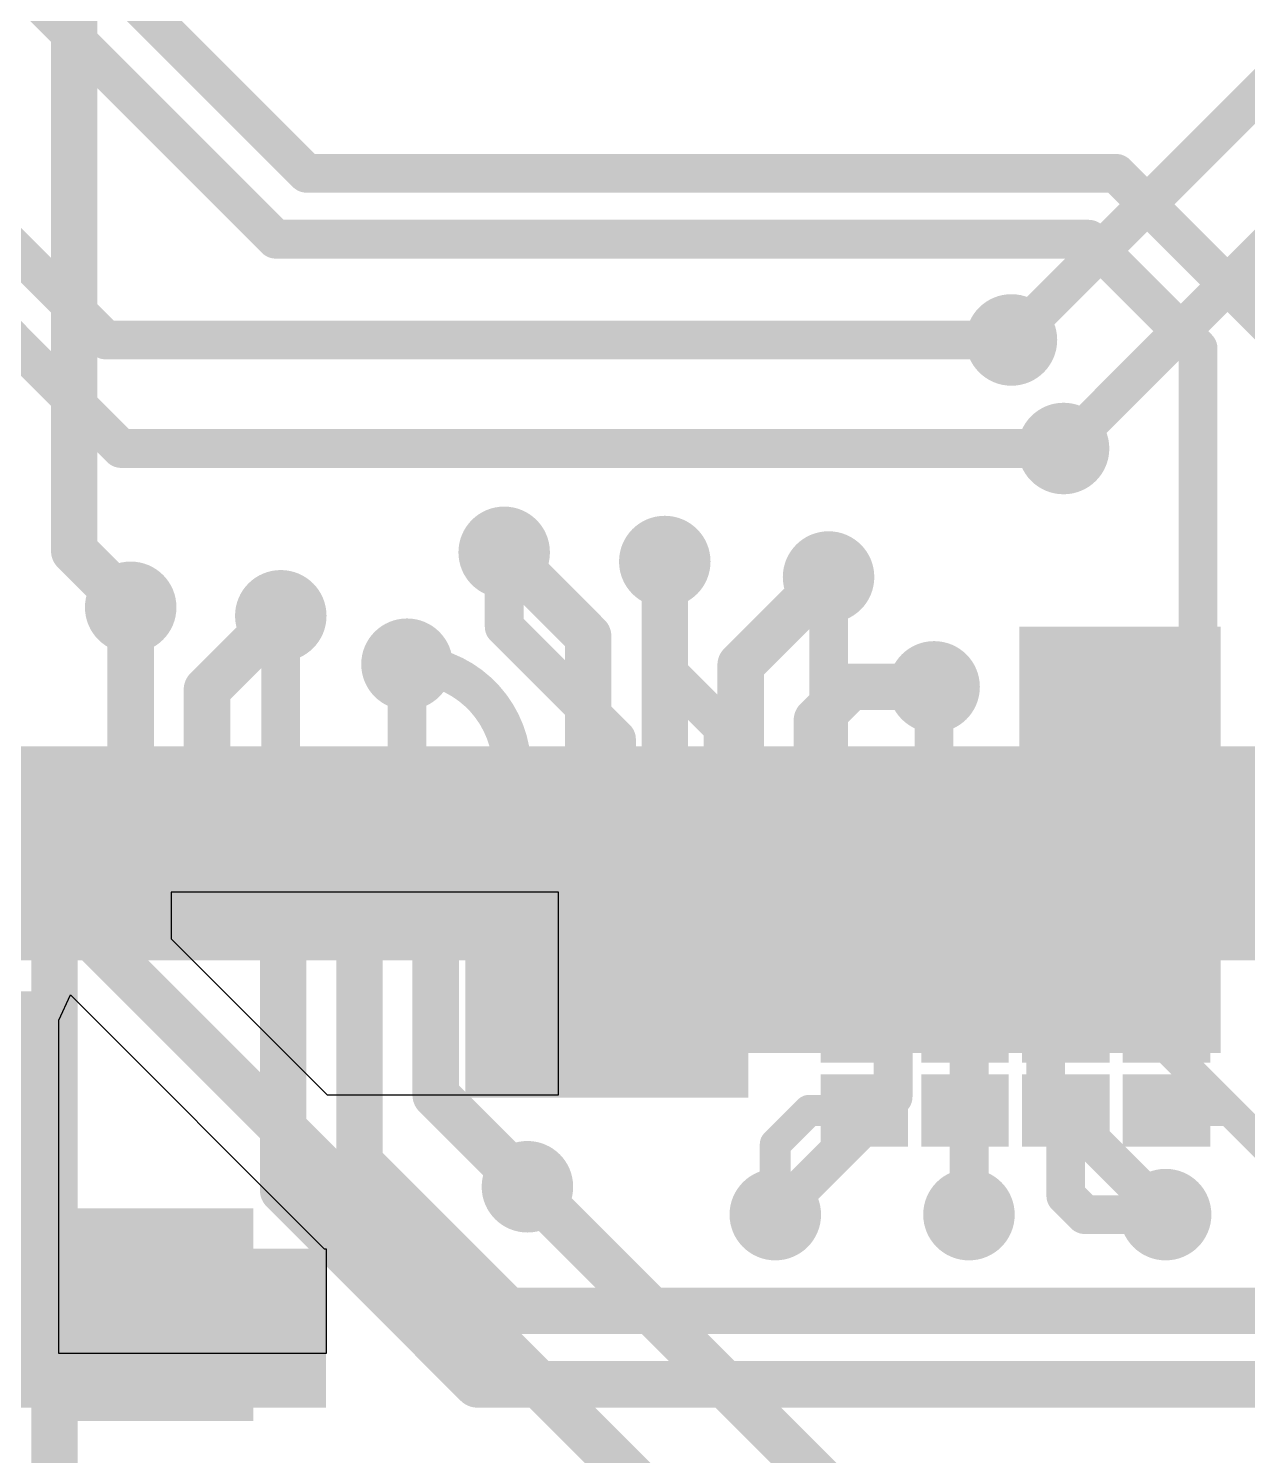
# Model space of a CAD drawing. Header units: millimetres. Extents: x -1.41 to 1.31, y -1.41 to 1.41.
# Drawn here: x -0.1188 to 0.1959, y -0.5969 to -0.2286 of the extents above; entities that cross this region are included whole.
import ezdxf

# ---------------------------------------------------------------- set-up
doc = ezdxf.new("R2010")
doc.units = ezdxf.units.MM
doc.header["$MEASUREMENT"] = 0
for name, color, linetype in [('BottomLayer', 5, 'Continuous'), ('BottomPaste', 16, 'Continuous'), ('BottomSolder', 6, 'Continuous'), ('Mechanical2', 216, 'Continuous'), ('TopLayer', 1, 'Continuous'), ('TopPaste', 8, 'Continuous'), ('TopSolder', 216, 'Continuous'), ('ViaHoleLayer', 16, 'Continuous')]:
    doc.layers.add(name, color=color, linetype=linetype)

# ---------------------------------------------------------------- blocks, each defined once
blk = doc.blocks.new('LQFP_100_16')
at = {"layer": 'TopLayer'}
for points in [[(-0.1122048, -0.28149605), (-0.1122048, -0.32874015), (-0.1240158, -0.32874015), (-0.1240158, -0.28149605)], [(-0.0925197, -0.28149605), (-0.0925197, -0.32874015), (-0.1043307, -0.32874015), (-0.1043307, -0.28149605)], [(-0.0728347, -0.28149605), (-0.0728347, -0.32874015), (-0.0846457, -0.32874015), (-0.0846457, -0.28149605)], [(-0.0531496, -0.28149605), (-0.0531496, -0.32874015), (-0.0649606, -0.32874015), (-0.0649606, -0.28149605)], [(-0.0334646, -0.28149605), (-0.0334646, -0.32874015), (-0.04527560000000001, -0.32874015), (-0.04527559999999999, -0.28149605)], [(-0.01377959999999999, -0.28149605), (-0.01377960000000001, -0.32874015), (-0.02559060000000001, -0.32874015), (-0.02559059999999999, -0.28149605)], [(0.005905500000000004, -0.28149605), (0.005905499999999996, -0.32874015), (-0.005905500000000004, -0.32874015), (-0.005905499999999996, -0.28149605)], [(0.02559050000000001, -0.28149605), (0.0255905, -0.32874015), (0.01377949999999999, -0.32874015), (0.01377950000000001, -0.28149605)], [(0.04527560000000001, -0.28149605), (0.04527559999999999, -0.32874015), (0.0334646, -0.32874015), (0.0334646, -0.28149605)], [(0.0649606, -0.28149605), (0.0649606, -0.32874015), (0.0531496, -0.32874015), (0.0531496, -0.28149605)], [(0.0846456, -0.28149605), (0.0846456, -0.32874015), (0.0728346, -0.32874015), (0.0728346, -0.28149605)], [(0.1043307, -0.28149605), (0.1043307, -0.32874015), (0.0925197, -0.32874015), (0.0925197, -0.28149605)], [(0.1240157, -0.28149605), (0.1240157, -0.32874015), (0.1122047, -0.32874015), (0.1122047, -0.28149605)], [(0.1437008, -0.28149605), (0.1437008, -0.32874015), (0.1318898, -0.32874015), (0.1318898, -0.28149605)], [(0.1633858, -0.28149605), (0.1633858, -0.32874015), (0.1515748, -0.32874015), (0.1515748, -0.28149605)], [(0.1830708, -0.28149605), (0.1830708, -0.32874015), (0.1712598, -0.32874015), (0.1712598, -0.28149605)]]:
    blk.add_hatch(color=1, dxfattribs=at).paths.add_polyline_path(points)
at = {"layer": 'TopPaste'}
for points in [[(-0.1122048, -0.28149605), (-0.1122048, -0.32874015), (-0.1240158, -0.32874015), (-0.1240158, -0.28149605)], [(-0.0925197, -0.28149605), (-0.0925197, -0.32874015), (-0.1043307, -0.32874015), (-0.1043307, -0.28149605)], [(-0.0728347, -0.28149605), (-0.0728347, -0.32874015), (-0.0846457, -0.32874015), (-0.0846457, -0.28149605)], [(-0.0531496, -0.28149605), (-0.0531496, -0.32874015), (-0.0649606, -0.32874015), (-0.0649606, -0.28149605)], [(-0.0334646, -0.28149605), (-0.0334646, -0.32874015), (-0.04527560000000001, -0.32874015), (-0.04527559999999999, -0.28149605)], [(-0.01377959999999999, -0.28149605), (-0.01377960000000001, -0.32874015), (-0.02559060000000001, -0.32874015), (-0.02559059999999999, -0.28149605)], [(0.005905500000000004, -0.28149605), (0.005905499999999996, -0.32874015), (-0.005905500000000004, -0.32874015), (-0.005905499999999996, -0.28149605)], [(0.02559050000000001, -0.28149605), (0.0255905, -0.32874015), (0.01377949999999999, -0.32874015), (0.01377950000000001, -0.28149605)], [(0.04527560000000001, -0.28149605), (0.04527559999999999, -0.32874015), (0.0334646, -0.32874015), (0.0334646, -0.28149605)], [(0.0649606, -0.28149605), (0.0649606, -0.32874015), (0.0531496, -0.32874015), (0.0531496, -0.28149605)], [(0.0846456, -0.28149605), (0.0846456, -0.32874015), (0.0728346, -0.32874015), (0.0728346, -0.28149605)], [(0.1043307, -0.28149605), (0.1043307, -0.32874015), (0.0925197, -0.32874015), (0.0925197, -0.28149605)], [(0.1240157, -0.28149605), (0.1240157, -0.32874015), (0.1122047, -0.32874015), (0.1122047, -0.28149605)], [(0.1437008, -0.28149605), (0.1437008, -0.32874015), (0.1318898, -0.32874015), (0.1318898, -0.28149605)], [(0.1633858, -0.28149605), (0.1633858, -0.32874015), (0.1515748, -0.32874015), (0.1515748, -0.28149605)], [(0.1830708, -0.28149605), (0.1830708, -0.32874015), (0.1712598, -0.32874015), (0.1712598, -0.28149605)]]:
    blk.add_hatch(color=8, dxfattribs=at).paths.add_polyline_path(points)
at = {"layer": 'TopSolder'}
for points in [[(-0.1082048, -0.27749605), (-0.1082048, -0.33274015), (-0.1280158, -0.33274015), (-0.1280158, -0.27749605)], [(-0.0885197, -0.27749605), (-0.0885197, -0.33274015), (-0.1083307, -0.33274015), (-0.1083307, -0.27749605)], [(-0.0688347, -0.27749605), (-0.0688347, -0.33274015), (-0.0886457, -0.33274015), (-0.0886457, -0.27749605)], [(-0.04914959999999999, -0.27749605), (-0.04914960000000001, -0.33274015), (-0.0689606, -0.33274015), (-0.0689606, -0.27749605)], [(-0.02946459999999999, -0.27749605), (-0.02946460000000001, -0.33274015), (-0.0492756, -0.33274015), (-0.0492756, -0.27749605)], [(-0.009779599999999996, -0.27749605), (-0.009779600000000005, -0.33274015), (-0.02959060000000001, -0.33274015), (-0.02959059999999999, -0.27749605)], [(0.009905500000000005, -0.27749605), (0.009905499999999996, -0.33274015), (-0.009905500000000005, -0.33274015), (-0.009905499999999996, -0.27749605)], [(0.02959050000000001, -0.27749605), (0.0295905, -0.33274015), (0.009779499999999995, -0.33274015), (0.009779500000000005, -0.27749605)], [(0.0492756, -0.27749605), (0.0492756, -0.33274015), (0.02946459999999999, -0.33274015), (0.02946460000000001, -0.27749605)], [(0.0689606, -0.27749605), (0.0689606, -0.33274015), (0.04914959999999999, -0.33274015), (0.04914960000000001, -0.27749605)], [(0.0886456, -0.27749605), (0.0886456, -0.33274015), (0.0688346, -0.33274015), (0.0688346, -0.27749605)], [(0.1083307, -0.27749605), (0.1083307, -0.33274015), (0.0885197, -0.33274015), (0.0885197, -0.27749605)], [(0.1280157, -0.27749605), (0.1280157, -0.33274015), (0.1082047, -0.33274015), (0.1082047, -0.27749605)], [(0.1477008, -0.27749605), (0.1477008, -0.33274015), (0.1278898, -0.33274015), (0.1278898, -0.27749605)], [(0.1673858, -0.27749605), (0.1673858, -0.33274015), (0.1475748, -0.33274015), (0.1475748, -0.27749605)], [(0.1870708, -0.27749605), (0.1870708, -0.33274015), (0.1672598, -0.33274015), (0.1672598, -0.27749605)], [(0.2067558, -0.27749605), (0.2067558, -0.33274015), (0.1869448, -0.33274015), (0.1869448, -0.27749605)]]:
    blk.add_hatch(color=216, dxfattribs=at).paths.add_polyline_path(points)
blk = doc.blocks.new('CAP_CASE_A_B_18')
at = {"layer": 'BottomLayer'}
for points in [[(-0.07421255, 0.0234252), (-0.03248025, 0.0234252), (-0.03248025, -0.0234252), (-0.07421255, -0.0234252)], [(-0.07421255, 0.0234252), (-0.03248025, 0.0234252), (-0.03248025, -0.0234252), (-0.07421255, -0.0234252)], [(0.03248035, 0.0234252), (0.07421265, 0.0234252), (0.07421265, -0.0234252), (0.03248035, -0.0234252)]]:
    blk.add_hatch(color=5, dxfattribs=at).paths.add_polyline_path(points)
at = {"layer": 'BottomPaste'}
for points in [[(-0.07421255, 0.0234252), (-0.03248025, 0.0234252), (-0.03248025, -0.0234252), (-0.07421255, -0.0234252)], [(-0.07421255, 0.0234252), (-0.03248025, 0.0234252), (-0.03248025, -0.0234252), (-0.07421255, -0.0234252)], [(0.03248035, 0.0234252), (0.07421265, 0.0234252), (0.07421265, -0.0234252), (0.03248035, -0.0234252)]]:
    blk.add_hatch(color=16, dxfattribs=at).paths.add_polyline_path(points)
at = {"layer": 'BottomSolder'}
for points in [[(-0.07821255, 0.0274252), (-0.02848025, 0.0274252), (-0.02848025, -0.0274252), (-0.07821255, -0.0274252)], [(-0.07821255, 0.0274252), (-0.02848025, 0.0274252), (-0.02848025, -0.0274252), (-0.07821255, -0.0274252)], [(0.02848035, 0.0274252), (0.07821265, 0.0274252), (0.07821265, -0.0274252), (0.02848035, -0.0274252)]]:
    blk.add_hatch(color=6, dxfattribs=at).paths.add_polyline_path(points)
blk = doc.blocks.new('R___0201_B_24')
at = {"layer": 'BottomLayer'}
for points in [[(-0.01614165, 0.00728345), (-0.00551175, 0.00728345), (-0.00551175, -0.00728345), (-0.01614165, -0.00728345)], [(0.00551185, 0.00728345), (0.01614175, 0.00728345), (0.01614175, -0.00728345), (0.00551185, -0.00728345)]]:
    blk.add_hatch(color=5, dxfattribs=at).paths.add_polyline_path(points)
at = {"layer": 'BottomPaste'}
for points in [[(-0.01614165, 0.00728345), (-0.00551175, 0.00728345), (-0.00551175, -0.00728345), (-0.01614165, -0.00728345)], [(0.00551185, 0.00728345), (0.01614175, 0.00728345), (0.01614175, -0.00728345), (0.00551185, -0.00728345)]]:
    blk.add_hatch(color=16, dxfattribs=at).paths.add_polyline_path(points)
at = {"layer": 'BottomSolder'}
for points in [[(-0.02014165, 0.01128345), (-0.00151175, 0.01128345), (-0.00151175, -0.01128345), (-0.02014165, -0.01128345)], [(0.00151185, 0.01128345), (0.02014175, 0.01128345), (0.02014175, -0.01128345), (0.00151185, -0.01128345)]]:
    blk.add_hatch(color=6, dxfattribs=at).paths.add_polyline_path(points)
blk = doc.blocks.new('R___0201_B_26')
at = {"layer": 'BottomLayer'}
for points in [[(-0.01614165, 0.00728345), (-0.00551175, 0.00728345), (-0.00551175, -0.00728345), (-0.01614165, -0.00728345)], [(0.00551185, 0.00728345), (0.01614175, 0.00728345), (0.01614175, -0.00728345), (0.00551185, -0.00728345)]]:
    blk.add_hatch(color=5, dxfattribs=at).paths.add_polyline_path(points)
at = {"layer": 'BottomPaste'}
for points in [[(-0.01614165, 0.00728345), (-0.00551175, 0.00728345), (-0.00551175, -0.00728345), (-0.01614165, -0.00728345)], [(0.00551185, 0.00728345), (0.01614175, 0.00728345), (0.01614175, -0.00728345), (0.00551185, -0.00728345)]]:
    blk.add_hatch(color=16, dxfattribs=at).paths.add_polyline_path(points)
at = {"layer": 'BottomSolder'}
for points in [[(-0.02014165, 0.01128345), (-0.00151175, 0.01128345), (-0.00151175, -0.01128345), (-0.02014165, -0.01128345)], [(0.00151185, 0.01128345), (0.02014175, 0.01128345), (0.02014175, -0.01128345), (0.00151185, -0.01128345)]]:
    blk.add_hatch(color=6, dxfattribs=at).paths.add_polyline_path(points)
blk = doc.blocks.new('R___0201_B_28')
at = {"layer": 'BottomLayer'}
for points in [[(-0.01614165, 0.00728345), (-0.00551175, 0.00728345), (-0.00551175, -0.00728345), (-0.01614165, -0.00728345)], [(0.00551185, 0.00728345), (0.01614175, 0.00728345), (0.01614175, -0.00728345), (0.00551185, -0.00728345)]]:
    blk.add_hatch(color=5, dxfattribs=at).paths.add_polyline_path(points)
at = {"layer": 'BottomPaste'}
for points in [[(-0.01614165, 0.00728345), (-0.00551175, 0.00728345), (-0.00551175, -0.00728345), (-0.01614165, -0.00728345)], [(0.00551185, 0.00728345), (0.01614175, 0.00728345), (0.01614175, -0.00728345), (0.00551185, -0.00728345)]]:
    blk.add_hatch(color=16, dxfattribs=at).paths.add_polyline_path(points)
at = {"layer": 'BottomSolder'}
for points in [[(-0.02014165, 0.01128345), (-0.00151175, 0.01128345), (-0.00151175, -0.01128345), (-0.02014165, -0.01128345)], [(0.00151185, 0.01128345), (0.02014175, 0.01128345), (0.02014175, -0.01128345), (0.00151185, -0.01128345)]]:
    blk.add_hatch(color=6, dxfattribs=at).paths.add_polyline_path(points)
blk = doc.blocks.new('R___0201_B_29')
at = {"layer": 'BottomLayer'}
for points in [[(-0.01614165, 0.00728345), (-0.00551175, 0.00728345), (-0.00551175, -0.00728345), (-0.01614165, -0.00728345)], [(0.00551185, 0.00728345), (0.01614175, 0.00728345), (0.01614175, -0.00728345), (0.00551185, -0.00728345)]]:
    blk.add_hatch(color=5, dxfattribs=at).paths.add_polyline_path(points)
at = {"layer": 'BottomPaste'}
for points in [[(-0.01614165, 0.00728345), (-0.00551175, 0.00728345), (-0.00551175, -0.00728345), (-0.01614165, -0.00728345)], [(0.00551185, 0.00728345), (0.01614175, 0.00728345), (0.01614175, -0.00728345), (0.00551185, -0.00728345)]]:
    blk.add_hatch(color=16, dxfattribs=at).paths.add_polyline_path(points)
at = {"layer": 'BottomSolder'}
for points in [[(-0.02014165, 0.01128345), (-0.00151175, 0.01128345), (-0.00151175, -0.01128345), (-0.02014165, -0.01128345)], [(0.00151185, 0.01128345), (0.02014175, 0.01128345), (0.02014175, -0.01128345), (0.00151185, -0.01128345)]]:
    blk.add_hatch(color=6, dxfattribs=at).paths.add_polyline_path(points)
blk = doc.blocks.new('R___0201_B_30')
at = {"layer": 'BottomLayer'}
for points in [[(-0.01614165, 0.00728345), (-0.00551175, 0.00728345), (-0.00551175, -0.00728345), (-0.01614165, -0.00728345)], [(0.00551185, 0.00728345), (0.01614175, 0.00728345), (0.01614175, -0.00728345), (0.00551185, -0.00728345)]]:
    blk.add_hatch(color=5, dxfattribs=at).paths.add_polyline_path(points)
at = {"layer": 'BottomPaste'}
for points in [[(-0.01614165, 0.00728345), (-0.00551175, 0.00728345), (-0.00551175, -0.00728345), (-0.01614165, -0.00728345)], [(0.00551185, 0.00728345), (0.01614175, 0.00728345), (0.01614175, -0.00728345), (0.00551185, -0.00728345)]]:
    blk.add_hatch(color=16, dxfattribs=at).paths.add_polyline_path(points)
at = {"layer": 'BottomSolder'}
for points in [[(-0.02014165, 0.01128345), (-0.00151175, 0.01128345), (-0.00151175, -0.01128345), (-0.02014165, -0.01128345)], [(0.00151185, 0.01128345), (0.02014175, 0.01128345), (0.02014175, -0.01128345), (0.00151185, -0.01128345)]]:
    blk.add_hatch(color=6, dxfattribs=at).paths.add_polyline_path(points)
blk = doc.blocks.new('R___0201_B_32')
at = {"layer": 'BottomLayer'}
for points in [[(-0.01614165, 0.00728345), (-0.00551175, 0.00728345), (-0.00551175, -0.00728345), (-0.01614165, -0.00728345)], [(0.00551185, 0.00728345), (0.01614175, 0.00728345), (0.01614175, -0.00728345), (0.00551185, -0.00728345)]]:
    blk.add_hatch(color=5, dxfattribs=at).paths.add_polyline_path(points)
at = {"layer": 'BottomPaste'}
for points in [[(-0.01614165, 0.00728345), (-0.00551175, 0.00728345), (-0.00551175, -0.00728345), (-0.01614165, -0.00728345)], [(0.00551185, 0.00728345), (0.01614175, 0.00728345), (0.01614175, -0.00728345), (0.00551185, -0.00728345)]]:
    blk.add_hatch(color=16, dxfattribs=at).paths.add_polyline_path(points)
at = {"layer": 'BottomSolder'}
for points in [[(-0.02014165, 0.01128345), (-0.00151175, 0.01128345), (-0.00151175, -0.01128345), (-0.02014165, -0.01128345)], [(0.00151185, 0.01128345), (0.02014175, 0.01128345), (0.02014175, -0.01128345), (0.00151185, -0.01128345)]]:
    blk.add_hatch(color=6, dxfattribs=at).paths.add_polyline_path(points)
blk = doc.blocks.new('R___0201_B_33')
at = {"layer": 'BottomLayer'}
for points in [[(-0.01614165, 0.00728345), (-0.00551175, 0.00728345), (-0.00551175, -0.00728345), (-0.01614165, -0.00728345)], [(0.00551185, 0.00728345), (0.01614175, 0.00728345), (0.01614175, -0.00728345), (0.00551185, -0.00728345)]]:
    blk.add_hatch(color=5, dxfattribs=at).paths.add_polyline_path(points)
at = {"layer": 'BottomPaste'}
for points in [[(-0.01614165, 0.00728345), (-0.00551175, 0.00728345), (-0.00551175, -0.00728345), (-0.01614165, -0.00728345)], [(0.00551185, 0.00728345), (0.01614175, 0.00728345), (0.01614175, -0.00728345), (0.00551185, -0.00728345)]]:
    blk.add_hatch(color=16, dxfattribs=at).paths.add_polyline_path(points)
at = {"layer": 'BottomSolder'}
for points in [[(-0.02014165, 0.01128345), (-0.00151175, 0.01128345), (-0.00151175, -0.01128345), (-0.02014165, -0.01128345)], [(0.00151185, 0.01128345), (0.02014175, 0.01128345), (0.02014175, -0.01128345), (0.00151185, -0.01128345)]]:
    blk.add_hatch(color=6, dxfattribs=at).paths.add_polyline_path(points)
blk = doc.blocks.new('R___0201_B_35')
at = {"layer": 'BottomLayer'}
for points in [[(-0.01614165, 0.00728345), (-0.00551175, 0.00728345), (-0.00551175, -0.00728345), (-0.01614165, -0.00728345)], [(0.00551185, 0.00728345), (0.01614175, 0.00728345), (0.01614175, -0.00728345), (0.00551185, -0.00728345)]]:
    blk.add_hatch(color=5, dxfattribs=at).paths.add_polyline_path(points)
at = {"layer": 'BottomPaste'}
for points in [[(-0.01614165, 0.00728345), (-0.00551175, 0.00728345), (-0.00551175, -0.00728345), (-0.01614165, -0.00728345)], [(0.00551185, 0.00728345), (0.01614175, 0.00728345), (0.01614175, -0.00728345), (0.00551185, -0.00728345)]]:
    blk.add_hatch(color=16, dxfattribs=at).paths.add_polyline_path(points)
at = {"layer": 'BottomSolder'}
for points in [[(-0.02014165, 0.01128345), (-0.00151175, 0.01128345), (-0.00151175, -0.01128345), (-0.02014165, -0.01128345)], [(0.00151185, 0.01128345), (0.02014175, 0.01128345), (0.02014175, -0.01128345), (0.00151185, -0.01128345)]]:
    blk.add_hatch(color=6, dxfattribs=at).paths.add_polyline_path(points)
blk = doc.blocks.new('R___0201_B_37')
at = {"layer": 'BottomLayer'}
for points in [[(-0.01614165, 0.00728345), (-0.00551175, 0.00728345), (-0.00551175, -0.00728345), (-0.01614165, -0.00728345)], [(0.00551185, 0.00728345), (0.01614175, 0.00728345), (0.01614175, -0.00728345), (0.00551185, -0.00728345)]]:
    blk.add_hatch(color=5, dxfattribs=at).paths.add_polyline_path(points)
at = {"layer": 'BottomPaste'}
for points in [[(-0.01614165, 0.00728345), (-0.00551175, 0.00728345), (-0.00551175, -0.00728345), (-0.01614165, -0.00728345)], [(0.00551185, 0.00728345), (0.01614175, 0.00728345), (0.01614175, -0.00728345), (0.00551185, -0.00728345)]]:
    blk.add_hatch(color=16, dxfattribs=at).paths.add_polyline_path(points)
at = {"layer": 'BottomSolder'}
for points in [[(-0.02014165, 0.01128345), (-0.00151175, 0.01128345), (-0.00151175, -0.01128345), (-0.02014165, -0.01128345)], [(0.00151185, 0.01128345), (0.02014175, 0.01128345), (0.02014175, -0.01128345), (0.00151185, -0.01128345)]]:
    blk.add_hatch(color=6, dxfattribs=at).paths.add_polyline_path(points)
blk = doc.blocks.new('R___0201_B_53')
at = {"layer": 'BottomLayer'}
for points in [[(-0.01614165, 0.00728345), (-0.00551175, 0.00728345), (-0.00551175, -0.00728345), (-0.01614165, -0.00728345)], [(0.00551185, 0.00728345), (0.01614175, 0.00728345), (0.01614175, -0.00728345), (0.00551185, -0.00728345)]]:
    blk.add_hatch(color=5, dxfattribs=at).paths.add_polyline_path(points)
at = {"layer": 'BottomPaste'}
for points in [[(-0.01614165, 0.00728345), (-0.00551175, 0.00728345), (-0.00551175, -0.00728345), (-0.01614165, -0.00728345)], [(0.00551185, 0.00728345), (0.01614175, 0.00728345), (0.01614175, -0.00728345), (0.00551185, -0.00728345)]]:
    blk.add_hatch(color=16, dxfattribs=at).paths.add_polyline_path(points)
at = {"layer": 'BottomSolder'}
for points in [[(-0.02014165, 0.01128345), (-0.00151175, 0.01128345), (-0.00151175, -0.01128345), (-0.02014165, -0.01128345)], [(0.00151185, 0.01128345), (0.02014175, 0.01128345), (0.02014175, -0.01128345), (0.00151185, -0.01128345)]]:
    blk.add_hatch(color=6, dxfattribs=at).paths.add_polyline_path(points)
blk = doc.blocks.new('C___0603_B_98')
at = {"layer": 'BottomLayer'}
for points in [[(-0.045, -0.0175), (-0.045, 0.0175), (-0.015, 0.0175), (-0.015, -0.0175)], [(0.015, -0.0175), (0.015, 0.0175), (0.045, 0.0175), (0.045, -0.0175)]]:
    blk.add_hatch(color=5, dxfattribs=at).paths.add_polyline_path(points)
at = {"layer": 'BottomPaste'}
for points in [[(-0.045, -0.0175), (-0.045, 0.0175), (-0.015, 0.0175), (-0.015, -0.0175)], [(0.015, -0.0175), (0.015, 0.0175), (0.045, 0.0175), (0.045, -0.0175)]]:
    blk.add_hatch(color=16, dxfattribs=at).paths.add_polyline_path(points)
at = {"layer": 'BottomSolder'}
for points in [[(-0.0473622, -0.0198622), (-0.0473622, 0.0198622), (-0.0126378, 0.0198622), (-0.0126378, -0.0198622)], [(0.0126378, -0.0198622), (0.0126378, 0.0198622), (0.0473622, 0.0198622), (0.0473622, -0.0198622)]]:
    blk.add_hatch(color=6, dxfattribs=at).paths.add_polyline_path(points)
blk = doc.blocks.new('C__0603_B_100')
at = {"layer": 'BottomLayer'}
for points in [[(-0.045, -0.0175), (-0.045, 0.0175), (-0.015, 0.0175), (-0.015, -0.0175)], [(0.015, -0.0175), (0.015, 0.0175), (0.045, 0.0175), (0.045, -0.0175)]]:
    blk.add_hatch(color=5, dxfattribs=at).paths.add_polyline_path(points)
at = {"layer": 'BottomPaste'}
for points in [[(-0.045, -0.0175), (-0.045, 0.0175), (-0.015, 0.0175), (-0.015, -0.0175)], [(0.015, -0.0175), (0.015, 0.0175), (0.045, 0.0175), (0.045, -0.0175)]]:
    blk.add_hatch(color=16, dxfattribs=at).paths.add_polyline_path(points)
at = {"layer": 'BottomSolder'}
for points in [[(-0.0473622, -0.0198622), (-0.0473622, 0.0198622), (-0.0126378, 0.0198622), (-0.0126378, -0.0198622)], [(0.0126378, -0.0198622), (0.0126378, 0.0198622), (0.0473622, 0.0198622), (0.0473622, -0.0198622)]]:
    blk.add_hatch(color=6, dxfattribs=at).paths.add_polyline_path(points)

msp = doc.modelspace()

# ---------------------------------------------------------------- hatches: boundary and pattern name
at = {"layer": 'BottomLayer'}
h = msp.add_hatch(color=5, dxfattribs=at)
edge = h.paths.add_edge_path()
edge.add_arc((0.1349665, -0.309), 0.011811, 0, 360)
h = msp.add_hatch(color=5, dxfattribs=at)
edge = h.paths.add_edge_path()
edge.add_arc((0.1484225, -0.337016), 0.011811, 0, 360)
h = msp.add_hatch(color=5, dxfattribs=at)
edge = h.paths.add_edge_path()
edge.add_arc((0.004, -0.3638107), 0.011811, 0, 360)
h = msp.add_hatch(color=5, dxfattribs=at)
edge = h.paths.add_edge_path()
edge.add_arc((0.0454646, -0.3661873), 0.011811, 0, 360)
h = msp.add_hatch(color=5, dxfattribs=at)
edge = h.paths.add_edge_path()
edge.add_arc((0.08775, -0.3701835), 0.011811, 0, 360)
h = msp.add_hatch(color=5, dxfattribs=at)
edge = h.paths.add_edge_path()
edge.add_arc((-0.0924252, -0.378), 0.011811, 0, 360)
h = msp.add_hatch(color=5, dxfattribs=at)
edge = h.paths.add_edge_path()
edge.add_arc((-0.053676, -0.3801877), 0.011811, 0, 360)
h = msp.add_hatch(color=5, dxfattribs=at)
edge = h.paths.add_edge_path()
edge.add_arc((-0.0210921, -0.392682), 0.011811, 0, 360)
for points in [[(0.189, -0.493), (0.189, -0.383), (0.137, -0.383), (0.137, -0.493)], [(-0.082, -0.463528), (0.162, -0.463528), (0.162, -0.4458268), (-0.082, -0.4458268)], [(-0.006, -0.493), (0.153, -0.493), (0.153, -0.457528), (-0.006, -0.457528)], [(-0.149, -0.584528), (-0.108, -0.584528), (-0.108, -0.478), (-0.149, -0.478)], [(-0.006, -0.504528), (0.067, -0.504528), (0.067, -0.478528), (-0.006, -0.478528)], [(-0.042, -0.584528), (-0.042, -0.543528), (-0.148, -0.543528), (-0.148, -0.584528)]]:
    msp.add_hatch(color=5, dxfattribs=at).paths.add_polyline_path(points)
h = msp.add_hatch(color=5, dxfattribs=at)
edge = h.paths.add_edge_path()
edge.add_arc((0.115, -0.398528), 0.011811, 0, 360)
h = msp.add_hatch(color=5, dxfattribs=at)
edge = h.paths.add_edge_path()
edge.add_arc((0.153, -0.398528), 0.011811, 0, 360)
h = msp.add_hatch(color=5, dxfattribs=at)
edge = h.paths.add_edge_path()
edge.add_arc((0.014, -0.4839158), 0.011811, 0, 360)
h = msp.add_hatch(color=5, dxfattribs=at)
edge = h.paths.add_edge_path()
edge.add_arc((0.0516912, -0.4839158), 0.011811, 0, 360)
h = msp.add_hatch(color=5, dxfattribs=at)
edge = h.paths.add_edge_path()
edge.add_arc((0.01, -0.527528), 0.011811, 0, 360)
h = msp.add_hatch(color=5, dxfattribs=at)
edge = h.paths.add_edge_path()
edge.add_arc((0.074, -0.534717), 0.011811, 0, 360)
h = msp.add_hatch(color=5, dxfattribs=at)
edge = h.paths.add_edge_path()
edge.add_arc((0.124, -0.534717), 0.011811, 0, 360)
h = msp.add_hatch(color=5, dxfattribs=at)
edge = h.paths.add_edge_path()
edge.add_arc((0.1747767, -0.534717), 0.011811, 0, 360)
h = msp.add_hatch(color=5, dxfattribs=at)
edge = h.paths.add_edge_path()
edge.add_arc((-0.055, -0.563528), 0.011811, 0, 360)
at = {"layer": 'TopLayer'}
h = msp.add_hatch(color=1, dxfattribs=at)
edge = h.paths.add_edge_path()
edge.add_arc((0.1349665, -0.309), 0.011811, 0, 360)
h = msp.add_hatch(color=1, dxfattribs=at)
edge = h.paths.add_edge_path()
edge.add_arc((0.1484225, -0.337016), 0.011811, 0, 360)
h = msp.add_hatch(color=1, dxfattribs=at)
edge = h.paths.add_edge_path()
edge.add_arc((0.004, -0.3638107), 0.011811, 0, 360)
h = msp.add_hatch(color=1, dxfattribs=at)
edge = h.paths.add_edge_path()
edge.add_arc((0.0454646, -0.3661873), 0.011811, 0, 360)
h = msp.add_hatch(color=1, dxfattribs=at)
edge = h.paths.add_edge_path()
edge.add_arc((0.08775, -0.3701835), 0.011811, 0, 360)
h = msp.add_hatch(color=1, dxfattribs=at)
edge = h.paths.add_edge_path()
edge.add_arc((-0.0924252, -0.378), 0.011811, 0, 360)
h = msp.add_hatch(color=1, dxfattribs=at)
edge = h.paths.add_edge_path()
edge.add_arc((-0.053676, -0.3801877), 0.011811, 0, 360)
h = msp.add_hatch(color=1, dxfattribs=at)
edge = h.paths.add_edge_path()
edge.add_arc((-0.0210921, -0.392682), 0.011811, 0, 360)
h = msp.add_hatch(color=1, dxfattribs=at)
edge = h.paths.add_edge_path()
edge.add_arc((0.115, -0.398528), 0.011811, 0, 360)
h = msp.add_hatch(color=1, dxfattribs=at)
edge = h.paths.add_edge_path()
edge.add_arc((0.153, -0.398528), 0.011811, 0, 360)
h = msp.add_hatch(color=1, dxfattribs=at)
edge = h.paths.add_edge_path()
edge.add_arc((0.014, -0.4839158), 0.011811, 0, 360)
h = msp.add_hatch(color=1, dxfattribs=at)
edge = h.paths.add_edge_path()
edge.add_arc((0.0516912, -0.4839158), 0.011811, 0, 360)
h = msp.add_hatch(color=1, dxfattribs=at)
edge = h.paths.add_edge_path()
edge.add_arc((0.01, -0.527528), 0.011811, 0, 360)
h = msp.add_hatch(color=1, dxfattribs=at)
edge = h.paths.add_edge_path()
edge.add_arc((0.074, -0.534717), 0.011811, 0, 360)
h = msp.add_hatch(color=1, dxfattribs=at)
edge = h.paths.add_edge_path()
edge.add_arc((0.124, -0.534717), 0.011811, 0, 360)
h = msp.add_hatch(color=1, dxfattribs=at)
edge = h.paths.add_edge_path()
edge.add_arc((0.1747767, -0.534717), 0.011811, 0, 360)
h = msp.add_hatch(color=1, dxfattribs=at)
edge = h.paths.add_edge_path()
edge.add_arc((-0.055, -0.563528), 0.011811, 0, 360)
at = {"layer": 'ViaHoleLayer'}
h = msp.add_hatch(color=16, dxfattribs=at)
edge = h.paths.add_edge_path()
edge.add_arc((0.1349665, -0.309), 0.0059055, 0, 360)
h = msp.add_hatch(color=16, dxfattribs=at)
edge = h.paths.add_edge_path()
edge.add_arc((0.1484225, -0.337016), 0.0059055, 0, 360)
h = msp.add_hatch(color=16, dxfattribs=at)
edge = h.paths.add_edge_path()
edge.add_arc((0.004, -0.3638107), 0.0059055, 0, 360)
h = msp.add_hatch(color=16, dxfattribs=at)
edge = h.paths.add_edge_path()
edge.add_arc((0.0454646, -0.3661873), 0.0059055, 0, 360)
h = msp.add_hatch(color=16, dxfattribs=at)
edge = h.paths.add_edge_path()
edge.add_arc((0.08775, -0.3701835), 0.0059055, 0, 360)
h = msp.add_hatch(color=16, dxfattribs=at)
edge = h.paths.add_edge_path()
edge.add_arc((-0.0924252, -0.378), 0.0059055, 0, 360)
h = msp.add_hatch(color=16, dxfattribs=at)
edge = h.paths.add_edge_path()
edge.add_arc((-0.053676, -0.3801877), 0.0059055, 0, 360)
h = msp.add_hatch(color=16, dxfattribs=at)
edge = h.paths.add_edge_path()
edge.add_arc((-0.0210921, -0.392682), 0.0059055, 0, 360)
h = msp.add_hatch(color=16, dxfattribs=at)
edge = h.paths.add_edge_path()
edge.add_arc((0.115, -0.398528), 0.0059055, 0, 360)
h = msp.add_hatch(color=16, dxfattribs=at)
edge = h.paths.add_edge_path()
edge.add_arc((0.153, -0.398528), 0.0059055, 0, 360)
h = msp.add_hatch(color=16, dxfattribs=at)
edge = h.paths.add_edge_path()
edge.add_arc((0.014, -0.4839158), 0.0059055, 0, 360)
h = msp.add_hatch(color=16, dxfattribs=at)
edge = h.paths.add_edge_path()
edge.add_arc((0.0516912, -0.4839158), 0.0059055, 0, 360)
h = msp.add_hatch(color=16, dxfattribs=at)
edge = h.paths.add_edge_path()
edge.add_arc((0.01, -0.527528), 0.0059055, 0, 360)
h = msp.add_hatch(color=16, dxfattribs=at)
edge = h.paths.add_edge_path()
edge.add_arc((0.074, -0.534717), 0.0059055, 0, 360)
h = msp.add_hatch(color=16, dxfattribs=at)
edge = h.paths.add_edge_path()
edge.add_arc((0.124, -0.534717), 0.0059055, 0, 360)
h = msp.add_hatch(color=16, dxfattribs=at)
edge = h.paths.add_edge_path()
edge.add_arc((0.1747767, -0.534717), 0.0059055, 0, 360)
h = msp.add_hatch(color=16, dxfattribs=at)
edge = h.paths.add_edge_path()
edge.add_arc((-0.055, -0.563528), 0.0059055, 0, 360)

# ---------------------------------------------------------------- linework, layer by layer
at = {"layer": 'BottomLayer'}
for p, q in [((0.018, -0.451528), (-0.082, -0.451528)), ((-0.082, -0.451528), (-0.082, -0.463528)), ((0.018, -0.5038429), (0.018, -0.451528)), ((-0.082, -0.463528), (-0.0416851, -0.5038429)), ((-0.111, -0.4845279), (-0.1080001, -0.4780001)), ((-0.1080001, -0.4780001), (-0.042472, -0.543528)), ((-0.111, -0.570528), (-0.111, -0.4845279)), ((-0.0416851, -0.5038429), (0.018, -0.5038429)), ((-0.042472, -0.543528), (-0.042, -0.543528)), ((-0.042, -0.543528), (-0.042, -0.552528)), ((-0.042, -0.552528), (-0.042, -0.570528)), ((-0.066, -0.570528), (-0.111, -0.570528)), ((-0.042, -0.570528), (-0.066, -0.570528))]:
    msp.add_line(p, q, dxfattribs=at)
for points, const_width in [([(-0.107, -0.3634252), (-0.107, -0.199)], 0.012), ([(0.1349665, -0.309), (0.2225355, -0.221431)], 0.01), ([(0.1484225, -0.337016), (0.2395355, -0.245903)], 0.01), ([(-0.107, -0.3634252), (-0.0924252, -0.378)], 0.012), ([(0.004, -0.383), (0.004, -0.364)], 0.01), ([(0.0454646, -0.3939926), (0.0454646, -0.3661873)], 0.01), ([(0.08775, -0.43), (0.08775, -0.3701835)], 0.01), ([(-0.053676, -0.4238271), (-0.053676, -0.3801877)], 0.01), ([(0.004, -0.383), (0.033, -0.412)], 0.01), ([(-0.0210921, -0.4193576), (-0.0210921, -0.392682)], 0.01), ([(0.0454646, -0.3939926), (0.0605, -0.409028)], 0.01), ([(0.115, -0.4288244), (0.115, -0.398528)], 0.01), ([(0.0605, -0.43), (0.0605, -0.409028)], 0.01), ([(0.033, -0.429685), (0.033, -0.412)], 0.01), ([(-0.0210921, -0.4193576), (-0.0104497, -0.43)], 0.01), ([(-0.0598489, -0.43), (-0.053676, -0.4238271)], 0.01), ([(-0.072, -0.43), (-0.071685, -0.429685)], 0.01), ([(-0.072, -0.43), (-0.0598489, -0.43)], 0.01), ([(-0.0104497, -0.43), (0.006, -0.43)], 0.01), ([(0.033, -0.428685), (0.03325, -0.428935)], 0.008), ([(0.03325, -0.43), (0.03325, -0.428935)], 0.008), ([(-0.128, -0.4375279), (0.2070001, -0.772528)], 0.012), ([(0.074, -0.516528), (0.0827012, -0.5078268)], 0.008), ([(0.0827012, -0.5078268), (0.097, -0.5078268)], 0.008), ([(0.123, -0.5078268), (0.124, -0.5088268)], 0.008), ([(0.149, -0.5298394), (0.149, -0.5078268)], 0.01), ([(0.175, -0.5078268), (0.1912535, -0.5078268)], 0.008), ([(0.1912535, -0.5078268), (0.210597, -0.5271703)], 0.008), ([(0.124, -0.534717), (0.124, -0.5088268)], 0.008), ([(0.074, -0.534717), (0.074, -0.516528)], 0.008), ([(0.01, -0.527528), (0.202, -0.719528)], 0.012), ([(0.149, -0.5298394), (0.1538776, -0.534717)], 0.01), ([(0.1538776, -0.534717), (0.1747767, -0.534717)], 0.01), ([(-0.086028, -0.5525), (-0.075, -0.563528)], 0.025)]:
    msp.add_lwpolyline(points, dxfattribs=dict(at, const_width=const_width))
for points, const_width in [([(0.1324665, -0.309, 1), (0.1374665, -0.309, 1)], 0.005), ([(0.1459225, -0.337016, 1), (0.1509225, -0.337016, 1)], 0.005), ([(-0.11, -0.3634252, 1), (-0.104, -0.3634252, 1)], 0.006), ([(-0.11, -0.3634252, 1), (-0.104, -0.3634252, 1)], 0.006), ([(0.0015, -0.364, 1), (0.0065, -0.364, 1)], 0.005), ([(0.0429646, -0.3661873, 1), (0.0479646, -0.3661873, 1)], 0.005), ([(0.08525, -0.3701835, 1), (0.09025, -0.3701835, 1)], 0.005), ([(-0.0954252, -0.378, 1), (-0.0894252, -0.378, 1)], 0.006), ([(-0.056176, -0.3801877, 1), (-0.051176, -0.3801877, 1)], 0.005), ([(0.0015, -0.383, 1), (0.0065, -0.383, 1)], 0.005), ([(0.0015, -0.383, 1), (0.0065, -0.383, 1)], 0.005), ([(-0.0235921, -0.392682, 1), (-0.0185921, -0.392682, 1)], 0.005), ([(0.0429646, -0.3939926, 1), (0.0479646, -0.3939926, 1)], 0.005), ([(0.0429646, -0.3939926, 1), (0.0479646, -0.3939926, 1)], 0.005), ([(0.1125, -0.398528, 1), (0.1175, -0.398528, 1)], 0.005), ([(0.058, -0.409028, 1), (0.063, -0.409028, 1)], 0.005), ([(0.058, -0.409028, 1), (0.063, -0.409028, 1)], 0.005), ([(0.0305, -0.412, 1), (0.0355, -0.412, 1)], 0.005), ([(0.0305, -0.412, 1), (0.0355, -0.412, 1)], 0.005), ([(-0.0235921, -0.4193576, 1), (-0.0185921, -0.4193576, 1)], 0.005), ([(-0.0235921, -0.4193576, 1), (-0.0185921, -0.4193576, 1)], 0.005), ([(-0.056176, -0.4238271, 1), (-0.051176, -0.4238271, 1)], 0.005), ([(-0.056176, -0.4238271, 1), (-0.051176, -0.4238271, 1)], 0.005), ([(-0.0745, -0.43, 1), (-0.0695, -0.43, 1)], 0.005), ([(-0.0745, -0.43, 1), (-0.0695, -0.43, 1)], 0.005), ([(-0.074185, -0.429685, 1), (-0.069185, -0.429685, 1)], 0.005), ([(-0.0623489, -0.43, 1), (-0.0573489, -0.43, 1)], 0.005), ([(-0.0623489, -0.43, 1), (-0.0573489, -0.43, 1)], 0.005), ([(-0.0129497, -0.43, 1), (-0.0079497, -0.43, 1)], 0.005), ([(-0.0129497, -0.43, 1), (-0.0079497, -0.43, 1)], 0.005), ([(0.0035, -0.43, 1), (0.0085, -0.43, 1)], 0.005), ([(0.0305, -0.429685, 1), (0.0355, -0.429685, 1)], 0.005), ([(0.031, -0.428685, 1), (0.035, -0.428685, 1)], 0.004), ([(0.03125, -0.428935, 1), (0.03525, -0.428935, 1)], 0.004), ([(0.03125, -0.428935, 1), (0.03525, -0.428935, 1)], 0.004), ([(0.03125, -0.43, 1), (0.03525, -0.43, 1)], 0.004), ([(0.058, -0.43, 1), (0.063, -0.43, 1)], 0.005), ([(0.08525, -0.43, 1), (0.09025, -0.43, 1)], 0.005), ([(0.1125, -0.4288244, 1), (0.1175, -0.4288244, 1)], 0.005), ([(0.0807012, -0.5078268, 1), (0.0847012, -0.5078268, 1)], 0.004), ([(0.0807012, -0.5078268, 1), (0.0847012, -0.5078268, 1)], 0.004), ([(0.095, -0.5078268, 1), (0.099, -0.5078268, 1)], 0.004), ([(0.121, -0.5078268, 1), (0.125, -0.5078268, 1)], 0.004), ([(0.1465, -0.5078268, 1), (0.1515, -0.5078268, 1)], 0.005), ([(0.173, -0.5078268, 1), (0.177, -0.5078268, 1)], 0.004), ([(0.1892535, -0.5078268, 1), (0.1932535, -0.5078268, 1)], 0.004), ([(0.1892535, -0.5078268, 1), (0.1932535, -0.5078268, 1)], 0.004), ([(0.122, -0.5088268, 1), (0.126, -0.5088268, 1)], 0.004), ([(0.122, -0.5088268, 1), (0.126, -0.5088268, 1)], 0.004), ([(0.072, -0.516528, 1), (0.076, -0.516528, 1)], 0.004), ([(0.072, -0.516528, 1), (0.076, -0.516528, 1)], 0.004), ([(0.007, -0.527528, 1), (0.013, -0.527528, 1)], 0.006), ([(0.1465, -0.5298394, 1), (0.1515, -0.5298394, 1)], 0.005), ([(0.1465, -0.5298394, 1), (0.1515, -0.5298394, 1)], 0.005), ([(0.1513776, -0.534717, 1), (0.1563776, -0.534717, 1)], 0.005), ([(0.1513776, -0.534717, 1), (0.1563776, -0.534717, 1)], 0.005), ([(0.1722767, -0.534717, 1), (0.1772767, -0.534717, 1)], 0.005), ([(0.072, -0.534717, 1), (0.076, -0.534717, 1)], 0.004), ([(0.122, -0.534717, 1), (0.126, -0.534717, 1)], 0.004), ([(-0.092278, -0.5525, 1), (-0.079778, -0.5525, 1)], 0.0125), ([(-0.08125, -0.563528, 1), (-0.06875, -0.563528, 1)], 0.0125)]:
    msp.add_lwpolyline(points, format="xyb", close=True, dxfattribs=dict(at, const_width=const_width))
at = {"layer": 'Mechanical2', "const_width": 0.015}
msp.add_lwpolyline([(1.304531, -0.5015878, -5.376896980783756), (1.3038379, 0.5033866)], format="xyb", dxfattribs=at)
at = {"layer": 'TopLayer'}
for points, const_width in [([(-0.1974554, -0.1405446), (-0.055, -0.283)], 0.01), ([(-0.1659906, -0.1470094), (-0.047, -0.266)], 0.01), ([(-0.2124594, -0.1954252), (-0.0988846, -0.309)], 0.01), ([(-0.216816, -0.2151102), (-0.0949102, -0.337016)], 0.01), ([(-0.047, -0.266), (0.1620001, -0.266)], 0.01), ([(0.1620001, -0.266), (0.2028503, -0.3068502)], 0.01), ([(-0.055, -0.283), (0.1549585, -0.283)], 0.01), ([(0.1549585, -0.283), (0.1831653, -0.3112068)], 0.01), ([(-0.0988846, -0.309), (0.1349665, -0.309)], 0.01), ([(0.1831653, -0.4414882), (0.1831653, -0.3112068)], 0.01), ([(-0.0949102, -0.337016), (0.1484225, -0.337016)], 0.01), ([(0.004, -0.3638107), (0.025685, -0.3854957)], 0.012), ([(0.0454646, -0.4483937), (0.0454646, -0.3661873)], 0.012), ([(0.0650551, -0.3928784), (0.08775, -0.3701835)], 0.012), ([(-0.0924252, -0.4414882), (-0.0924252, -0.378)], 0.012), ([(-0.0727402, -0.399252), (-0.053676, -0.3801878)], 0.012), ([(-0.053676, -0.3801878), (-0.053676, -0.3801877)], 0.012), ([(0.025685, -0.4414882), (0.025685, -0.3854957)], 0.012), ([(-0.0210923, -0.3926821), (-0.0210921, -0.392682)], 0.01), ([(-0.0210921, -0.392682), (-0.021092, -0.3926821)], 0.01), ([(0.0650551, -0.4484882), (0.0650551, -0.3928784)], 0.012), ([(-0.0727402, -0.4414882), (-0.0727402, -0.399252)], 0.012), ([(0.0847401, -0.407156), (0.0933681, -0.398528)], 0.012), ([(0.0933681, -0.398528), (0.115, -0.398528)], 0.012), ([(0.0847401, -0.423866), (0.0847401, -0.407156)], 0.012), ([(0.0059999, -0.4199693), (0.006, -0.4200326)], 0.01), ([(0.006, -0.4414882), (0.006, -0.4200326)], 0.01), ([(-0.1121103, -0.7835368), (-0.1121103, -0.4414882)], 0.012), ([(-0.0530551, -0.5284309), (-0.0530551, -0.4414882)], 0.012), ([(-0.0333701, -0.5212459), (-0.0333701, -0.4414882)], 0.012), ([(-0.0136851, -0.5038429), (-0.0136851, -0.4414882)], 0.012), ([(0.025685, -0.4484882), (0.025685, -0.4414882)], 0.012), ([(0.1437953, -0.5037356), (0.1437953, -0.4414882)], 0.01), ([(0.1437953, -0.4414882), (0.1437953, -0.439)], 0.008), ([(0.1634803, -0.4800536), (0.1634803, -0.4414882)], 0.008), ([(0.0453701, -0.4484882), (0.0454646, -0.4483937)], 0.012), ([(0.1044252, -0.5042918), (0.1044252, -0.449)], 0.01), ([(0.1240551, -0.534717), (0.1240551, -0.4485433)], 0.01), ([(0.1240551, -0.4485433), (0.1241102, -0.4484882)], 0.008), ([(0.1634803, -0.4800536), (0.210597, -0.5271703)], 0.008), ([(-0.0136851, -0.5038429), (0.01, -0.527528)], 0.012), ([(0.074, -0.534717), (0.1044252, -0.5042918)], 0.01), ([(0.1437953, -0.5037356), (0.1747767, -0.534717)], 0.01), ([(-0.0333701, -0.5212459), (0.004912, -0.559528)], 0.012), ([(-0.0530551, -0.5284309), (-0.002958, -0.578528)], 0.012), ([(0.124, -0.534717), (0.1240551, -0.534717)], 0.008), ([(0.004912, -0.559528), (0.592, -0.559528)], 0.012), ([(-0.002958, -0.578528), (0.638, -0.578528)], 0.012)]:
    msp.add_lwpolyline(points, dxfattribs=dict(at, const_width=const_width))
for points, const_width in [([(-0.0495, -0.266, 1), (-0.0445, -0.266, 1)], 0.005), ([(-0.0495, -0.266, 1), (-0.0445, -0.266, 1)], 0.005), ([(0.1595001, -0.266, 1), (0.1645001, -0.266, 1)], 0.005), ([(0.1595001, -0.266, 1), (0.1645001, -0.266, 1)], 0.005), ([(-0.0575, -0.283, 1), (-0.0525, -0.283, 1)], 0.005), ([(-0.0575, -0.283, 1), (-0.0525, -0.283, 1)], 0.005), ([(0.1524585, -0.283, 1), (0.1574585, -0.283, 1)], 0.005), ([(0.1524585, -0.283, 1), (0.1574585, -0.283, 1)], 0.005), ([(-0.1013846, -0.309, 1), (-0.0963846, -0.309, 1)], 0.005), ([(-0.1013846, -0.309, 1), (-0.0963846, -0.309, 1)], 0.005), ([(0.1324665, -0.309, 1), (0.1374665, -0.309, 1)], 0.005), ([(0.1806653, -0.3112068, 1), (0.1856653, -0.3112068, 1)], 0.005), ([(0.1806653, -0.3112068, 1), (0.1856653, -0.3112068, 1)], 0.005), ([(-0.0974102, -0.337016, 1), (-0.0924102, -0.337016, 1)], 0.005), ([(-0.0974102, -0.337016, 1), (-0.0924102, -0.337016, 1)], 0.005), ([(0.1459225, -0.337016, 1), (0.1509225, -0.337016, 1)], 0.005), ([(0.001, -0.3638107, 1), (0.007, -0.3638107, 1)], 0.006), ([(0.0424646, -0.3661873, 1), (0.0484646, -0.3661873, 1)], 0.006), ([(0.08475, -0.3701835, 1), (0.09075, -0.3701835, 1)], 0.006), ([(-0.0954252, -0.378, 1), (-0.0894252, -0.378, 1)], 0.006), ([(-0.056676, -0.3801877, 1), (-0.050676, -0.3801877, 1)], 0.006), ([(-0.056676, -0.3801878, 1), (-0.050676, -0.3801878, 1)], 0.006), ([(-0.056676, -0.3801878, 1), (-0.050676, -0.3801878, 1)], 0.006), ([(0.022685, -0.3854957, 1), (0.028685, -0.3854957, 1)], 0.006), ([(0.022685, -0.3854957, 1), (0.028685, -0.3854957, 1)], 0.006), ([(-0.0235923, -0.3926821, 1), (-0.0185923, -0.3926821, 1)], 0.005), ([(-0.0235921, -0.392682, 1), (-0.0185921, -0.392682, 1)], 0.005), ([(-0.0235921, -0.392682, 1), (-0.0185921, -0.392682, 1)], 0.005), ([(-0.023592, -0.392682, 1), (-0.018592, -0.392682, 1)], 0.005), ([(-0.023592, -0.3926821, 1), (-0.018592, -0.3926821, 1)], 0.005), ([(0.0620551, -0.3928784, 1), (0.0680551, -0.3928784, 1)], 0.006), ([(0.0620551, -0.3928784, 1), (0.0680551, -0.3928784, 1)], 0.006), ([(-0.0757402, -0.399252, 1), (-0.0697402, -0.399252, 1)], 0.006), ([(-0.0757402, -0.399252, 1), (-0.0697402, -0.399252, 1)], 0.006), ([(0.0903681, -0.398528, 1), (0.0963681, -0.398528, 1)], 0.006), ([(0.0903681, -0.398528, 1), (0.0963681, -0.398528, 1)], 0.006), ([(0.112, -0.398528, 1), (0.118, -0.398528, 1)], 0.006), ([(0.0817401, -0.407156, 1), (0.0877401, -0.407156, 1)], 0.006), ([(0.0817401, -0.407156, 1), (0.0877401, -0.407156, 1)], 0.006), ([(0.0034999, -0.4199693, 1), (0.0084999, -0.4199693, 1)], 0.005), ([(0.0034999, -0.4199693, 1), (0.0084999, -0.4199693, 1)], 0.005), ([(0.0035, -0.4200326, 1), (0.0085, -0.4200326, 1)], 0.005), ([(0.0035, -0.4200326, 1), (0.0085, -0.4200326, 1)], 0.005), ([(0.0817401, -0.423866, 1), (0.0877401, -0.423866, 1)], 0.006), ([(-0.1151103, -0.4414882, 1), (-0.1091103, -0.4414882, 1)], 0.006), ([(-0.0954252, -0.4414882, 1), (-0.0894252, -0.4414882, 1)], 0.006), ([(-0.0757402, -0.4414882, 1), (-0.0697402, -0.4414882, 1)], 0.006), ([(-0.0560551, -0.4414882, 1), (-0.0500551, -0.4414882, 1)], 0.006), ([(-0.0363701, -0.4414882, 1), (-0.0303701, -0.4414882, 1)], 0.006), ([(-0.0166851, -0.4414882, 1), (-0.0106851, -0.4414882, 1)], 0.006), ([(0.0035, -0.4414882, 1), (0.0085, -0.4414882, 1)], 0.005), ([(0.022685, -0.4414882, 1), (0.028685, -0.4414882, 1)], 0.006), ([(0.022685, -0.4414882, 1), (0.028685, -0.4414882, 1)], 0.006), ([(0.1412953, -0.4414882, 1), (0.1462953, -0.4414882, 1)], 0.005), ([(0.1417953, -0.439, 1), (0.1457953, -0.439, 1)], 0.004), ([(0.1417953, -0.4414882, 1), (0.1457953, -0.4414882, 1)], 0.004), ([(0.1614803, -0.4414882, 1), (0.1654803, -0.4414882, 1)], 0.004), ([(0.1806653, -0.4414882, 1), (0.1856653, -0.4414882, 1)], 0.005), ([(0.022685, -0.4484882, 1), (0.028685, -0.4484882, 1)], 0.006), ([(0.0423701, -0.4484882, 1), (0.0483701, -0.4484882, 1)], 0.006), ([(0.0424646, -0.4483937, 1), (0.0484646, -0.4483937, 1)], 0.006), ([(0.0424646, -0.4483937, 1), (0.0484646, -0.4483937, 1)], 0.006), ([(0.0620551, -0.4484882, 1), (0.0680551, -0.4484882, 1)], 0.006), ([(0.1019252, -0.449, 1), (0.1069252, -0.449, 1)], 0.005), ([(0.1215551, -0.4485433, 1), (0.1265551, -0.4485433, 1)], 0.005), ([(0.1220551, -0.4485433, 1), (0.1260551, -0.4485433, 1)], 0.004), ([(0.1221102, -0.4484882, 1), (0.1261102, -0.4484882, 1)], 0.004), ([(0.1614803, -0.4800536, 1), (0.1654803, -0.4800536, 1)], 0.004), ([(0.1614803, -0.4800536, 1), (0.1654803, -0.4800536, 1)], 0.004), ([(-0.0166851, -0.5038429, 1), (-0.0106851, -0.5038429, 1)], 0.006), ([(-0.0166851, -0.5038429, 1), (-0.0106851, -0.5038429, 1)], 0.006), ([(0.1019252, -0.5042918, 1), (0.1069252, -0.5042918, 1)], 0.005), ([(0.1019252, -0.5042918, 1), (0.1069252, -0.5042918, 1)], 0.005), ([(0.1412953, -0.5037356, 1), (0.1462953, -0.5037356, 1)], 0.005), ([(0.1412953, -0.5037356, 1), (0.1462953, -0.5037356, 1)], 0.005), ([(-0.0363701, -0.5212459, 1), (-0.0303701, -0.5212459, 1)], 0.006), ([(-0.0363701, -0.5212459, 1), (-0.0303701, -0.5212459, 1)], 0.006), ([(-0.0560551, -0.5284309, 1), (-0.0500551, -0.5284309, 1)], 0.006), ([(-0.0560551, -0.5284309, 1), (-0.0500551, -0.5284309, 1)], 0.006), ([(0.007, -0.527528, 1), (0.013, -0.527528, 1)], 0.006), ([(0.0715, -0.534717, 1), (0.0765, -0.534717, 1)], 0.005), ([(0.1215551, -0.534717, 1), (0.1265551, -0.534717, 1)], 0.005), ([(0.1722767, -0.534717, 1), (0.1772767, -0.534717, 1)], 0.005), ([(0.122, -0.534717, 1), (0.126, -0.534717, 1)], 0.004), ([(0.1220551, -0.534717, 1), (0.1260551, -0.534717, 1)], 0.004), ([(0.001912, -0.559528, 1), (0.007912, -0.559528, 1)], 0.006), ([(0.001912, -0.559528, 1), (0.007912, -0.559528, 1)], 0.006), ([(-0.005958, -0.578528, 1), (4.2e-05, -0.578528, 1)], 0.006), ([(-0.005958, -0.578528, 1), (4.2e-05, -0.578528, 1)], 0.006)]:
    msp.add_lwpolyline(points, format="xyb", close=True, dxfattribs=dict(at, const_width=const_width))
at = {"layer": 'TopLayer', "const_width": 0.01}
msp.add_lwpolyline([(-0.021092, -0.392682, -0.4163134976587164), (0.0059999, -0.4199693)], format="xyb", dxfattribs=at)

# ---------------------------------------------------------------- block references
for name, p in [('LQFP_100_16', (0.006, -0.1363701)), ('C___0603_B_98', (0.182, -0.448)), ('C__0603_B_100', (-0.162, -0.497)), ('CAP_CASE_A_B_18', (-0.139, -0.560528))]:
    msp.add_blockref(name, p)
for name, p, rotation in [('R___0201_B_53', (-0.072, -0.4408268), 90), ('R___0201_B_37', (0.006, -0.4408268), 90), ('R___0201_B_35', (0.03325, -0.4408268), 90), ('R___0201_B_33', (0.0605, -0.4408268), 90), ('R___0201_B_32', (0.08775, -0.4408268), 90), ('R___0201_B_30', (0.115, -0.4408268), 90), ('R___0201_B_29', (0.097, -0.497), 270), ('R___0201_B_28', (0.123, -0.497), 270), ('R___0201_B_26', (0.149, -0.497), 270), ('R___0201_B_24', (0.175, -0.497), 270)]:
    msp.add_blockref(name, p, dxfattribs=dict(rotation=rotation))

doc.saveas('drawing.dxf')
